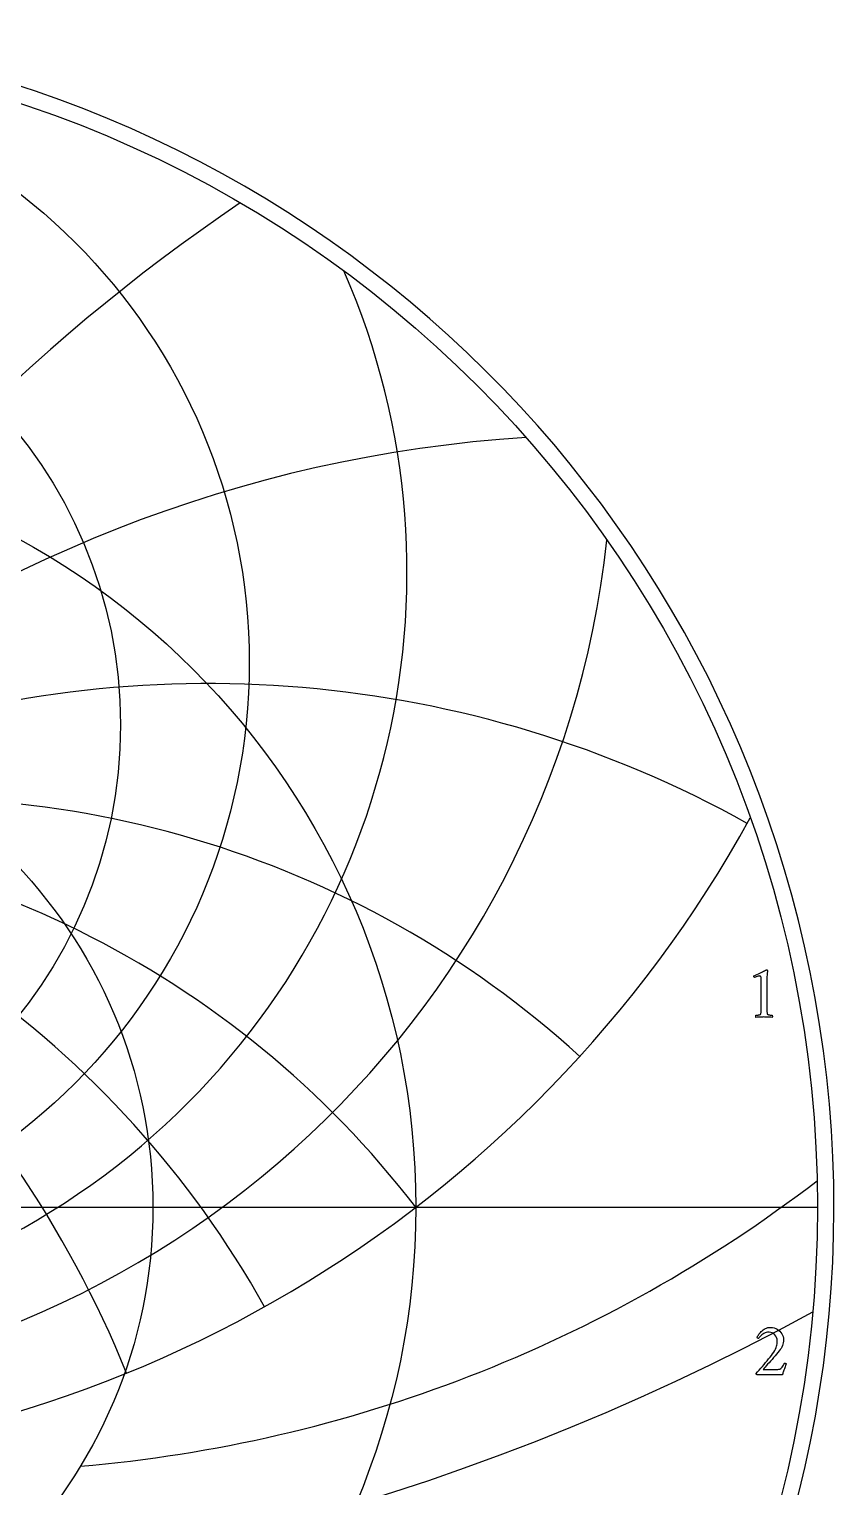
# Model space of a CAD drawing. Header units: millimetres. Extents: x -32.4 to 32.3, y -32.4 to 33.4.
# Drawn here: x 10.27 to 32.35, y -7.67 to 32.32 of the extents above; entities that cross this region are included whole.
import ezdxf

# ---------------------------------------------------------------- set-up
doc = ezdxf.new("R2010")
doc.units = ezdxf.units.MM
for name, color, linetype in [('CUT_OUTER', 1, 'Continuous'), ('ENGRAVE', 7, 'Continuous'), ('ENGRAVE_FINE', 8, 'Continuous'), ('TEXT', 5, 'Continuous')]:
    doc.layers.add(name, color=color, linetype=linetype)

msp = doc.modelspace()

# ---------------------------------------------------------------- linework, layer by layer
at = {"layer": 'CUT_OUTER'}
msp.add_arc((-0.0002, -0.0001), 32.35, 127.26523, 87.73645, dxfattribs=at)
at = {"layer": 'ENGRAVE'}
msp.add_lwpolyline([(-31.9, 0), (31.9, 0)], dxfattribs=at)
for centre, radius in [((0, 0), 31.9), ((0, 14.9413), 16.3099), ((0, 13.2367), 12.781), ((0, 0), 20.8814), ((0, 0), 13.6687)]:
    msp.add_circle(centre, radius, dxfattribs=at)
for centre, radius, start, end in [((0, 17.4239), 20.6379, 156.38511, 23.61489), ((0, 21.1735), 26.2831, 186.26753, 353.73247), ((0, 27.2132), 34.3015, 208.80523, 331.19477), ((0, -16.0229), 26.3204, 37.5, 142.5), ((0, -16.0229), 26.3204, 37.5, 142.5), ((8.4015, 31.355), 38.5973, 274.86999, 307.48796)]:
    msp.add_arc(centre, radius, start, end, dxfattribs=at)
at = {"layer": 'ENGRAVE_FINE'}
for centre, radius, start, end in [((45.5883, -16.0229), 52.6409, 124.11434, 169.60575), ((45.5883, -16.0229), 52.6409, 124.11434, 169.60575), ((26.3204, -16.0229), 37.2227, 93.71916, 163.99261), ((26.3204, -16.0229), 37.2227, 93.71916, 163.99261), ((-15.1961, -16.0229), 30.3922, 22.17703, 119.09303), ((-15.1961, -16.0229), 30.3922, 22.17703, 119.09303), ((15.1961, -16.0229), 30.3922, 60.90697, 157.82297), ((15.1961, -16.0229), 30.3922, 60.90697, 157.82297), ((-7.0525, -16.0229), 27.2489, 29.19913, 132.2722), ((-7.0525, -16.0229), 27.2489, 29.19913, 132.2722), ((7.0525, -16.0229), 27.2489, 47.7278, 150.80087), ((7.0525, -16.0229), 27.2489, 47.7278, 150.80087), ((0, 55.2682), 66.2544, 241.345817, 298.654183)]:
    msp.add_arc(centre, radius, start, end, dxfattribs=at)
at = {"layer": 'TEXT'}
for points in [[(30.355, 5.4513), (30.355, 6.2698), (30.3544, 6.2899), (30.3527, 6.3066), (30.3498, 6.32), (30.3457, 6.3299), (30.3402, 6.3372), (30.333, 6.3424), (30.3241, 6.3455), (30.3136, 6.3465), (30.3006, 6.3455), (30.2845, 6.3426), (30.2654, 6.3378), (30.2431, 6.331), (30.2207, 6.3235), (30.2011, 6.3167), (30.1844, 6.3106), (30.1706, 6.3051), (30.1624, 6.3127), (30.1566, 6.3211), (30.1531, 6.3303), (30.1519, 6.3403), (30.1519, 6.3404), (30.1519, 6.3408), (30.1519, 6.3415), (30.1519, 6.3424), (30.1522, 6.3461), (30.153, 6.3491), (30.1543, 6.3513), (30.1561, 6.3527), (30.1973, 6.3714), (30.2382, 6.3903), (30.2787, 6.4093), (30.3187, 6.4284), (30.3569, 6.4467), (30.3918, 6.4633), (30.4233, 6.4783), (30.4514, 6.4916), (30.4746, 6.5025), (30.4915, 6.5102), (30.5021, 6.5149), (30.5063, 6.5164), (30.5104, 6.5164), (30.5152, 6.5157), (30.5192, 6.5133), (30.5225, 6.5094), (30.5249, 6.504), (30.5269, 6.4981), (30.5286, 6.4926), (30.53, 6.4877), (30.5311, 6.4833), (30.5306, 6.4801), (30.5291, 6.4706), (30.5265, 6.4547), (30.5229, 6.4325), (30.5192, 6.4045), (30.5166, 6.3711), (30.5151, 6.3325), (30.5146, 6.2885), (30.5146, 5.4513), (30.5146, 5.4289), (30.5148, 5.4073), (30.5151, 5.3864), (30.5156, 5.3663), (30.5166, 5.3476), (30.5185, 5.3306), (30.5212, 5.3154), (30.5249, 5.3021), (30.5284, 5.297), (30.5348, 5.2923), (30.544, 5.2877), (30.556, 5.2834), (30.5697, 5.2796), (30.5837, 5.2765), (30.5982, 5.2739), (30.613, 5.2721), (30.6269, 5.2707), (30.6386, 5.2697), (30.6482, 5.2691), (30.6555, 5.2689), (30.6583, 5.264), (30.6604, 5.2575), (30.6619, 5.2495), (30.6627, 5.2399), (30.6627, 5.2303), (30.6614, 5.2223), (30.659, 5.2158), (30.6555, 5.2109), (30.625, 5.2129), (30.5959, 5.2148), (30.5681, 5.2166), (30.5415, 5.2182), (30.5151, 5.2195), (30.4876, 5.2205), (30.4591, 5.2211), (30.4296, 5.2213), (30.4012, 5.2211), (30.3742, 5.2205), (30.3484, 5.2195), (30.3239, 5.2182), (30.2992, 5.2166), (30.2726, 5.2148), (30.2443, 5.2129), (30.2141, 5.2109), (30.2105, 5.2158), (30.2081, 5.2223), (30.2069, 5.2303), (30.2068, 5.2399), (30.2077, 5.2495), (30.2092, 5.2575), (30.2113, 5.264), (30.2141, 5.2689), (30.2214, 5.2691), (30.2309, 5.2697), (30.2426, 5.2707), (30.2566, 5.2721), (30.2714, 5.2739), (30.2858, 5.2765), (30.2999, 5.2796), (30.3136, 5.2834), (30.3255, 5.2877), (30.3343, 5.2923), (30.34, 5.297), (30.3426, 5.3021), (30.3463, 5.3154), (30.3493, 5.3306), (30.3515, 5.3476), (30.3529, 5.3663), (30.3538, 5.3864), (30.3545, 5.4073), (30.3549, 5.4289), (30.355, 5.4513)], [(31.0475, -4.2907), (31.037, -4.3165), (31.0263, -4.3438), (31.0153, -4.3729), (31.004, -4.4037), (30.9928, -4.4347), (30.9822, -4.4646), (30.9721, -4.4932), (30.9625, -4.5208), (30.954, -4.5455), (30.947, -4.5658), (30.9416, -4.5818), (30.9377, -4.5933), (30.2372, -4.5933), (30.2341, -4.5909), (30.2308, -4.5879), (30.2273, -4.5842), (30.2238, -4.5798), (30.2206, -4.5754), (30.2183, -4.5713), (30.217, -4.5676), (30.2165, -4.5643), (30.2593, -4.5161), (30.3025, -4.4669), (30.3463, -4.4166), (30.3906, -4.3653), (30.4346, -4.3137), (30.4776, -4.2623), (30.5196, -4.2111), (30.5605, -4.1602), (30.5995, -4.1105), (30.6356, -4.0628), (30.6689, -4.0172), (30.6994, -3.9737), (30.7277, -3.9295), (30.7504, -3.8882), (30.7676, -3.8497), (30.7791, -3.8141), (30.7869, -3.7795), (30.7924, -3.7442), (30.7957, -3.7081), (30.7968, -3.6711), (30.7928, -3.6214), (30.781, -3.5758), (30.7612, -3.5344), (30.7336, -3.4971), (30.6998, -3.4662), (30.6618, -3.4442), (30.6195, -3.431), (30.573, -3.4266), (30.5338, -3.4288), (30.4973, -3.4354), (30.4634, -3.4464), (30.432, -3.4618), (30.4034, -3.4798), (30.3776, -3.4986), (30.3547, -3.5182), (30.3346, -3.5385), (30.3175, -3.5579), (30.3036, -3.5748), (30.2927, -3.589), (30.2849, -3.6007), (30.2786, -3.5998), (30.2722, -3.5973), (30.2657, -3.5931), (30.259, -3.5872), (30.2531, -3.5809), (30.2489, -3.5756), (30.2464, -3.5711), (30.2455, -3.5675), (30.25, -3.5566), (30.2572, -3.5424), (30.2671, -3.525), (30.2797, -3.5043), (30.2951, -3.4818), (30.3131, -3.4587), (30.3339, -3.4352), (30.3574, -3.4111), (30.3833, -3.3876), (30.4111, -3.366), (30.4408, -3.3462), (30.4725, -3.3282), (30.5061, -3.3132), (30.5416, -3.3025), (30.5791, -3.2961), (30.6185, -3.294), (30.6661, -3.297), (30.7115, -3.3062), (30.7547, -3.3214), (30.7957, -3.3427), (30.8335, -3.3688), (30.8672, -3.3984), (30.8967, -3.4315), (30.9221, -3.4681), (30.9425, -3.507), (30.9571, -3.5473), (30.9658, -3.5889), (30.9688, -3.6318), (30.9668, -3.6746), (30.961, -3.7162), (30.9513, -3.7565), (30.9377, -3.7955), (30.9207, -3.8332), (30.9009, -3.8696), (30.8782, -3.9047), (30.8527, -3.9385), (30.8165, -3.9827), (30.7784, -4.0283), (30.7383, -4.0754), (30.6963, -4.1239), (30.6538, -4.1724), (30.6126, -4.2193), (30.5725, -4.2646), (30.5336, -4.3084), (30.4972, -4.3492), (30.4647, -4.3858), (30.4361, -4.4181), (30.4113, -4.4462), (30.8133, -4.4462), (30.842, -4.4438), (30.868, -4.4366), (30.8912, -4.4246), (30.9118, -4.4078), (30.9306, -4.3861), (30.9488, -4.3594), (30.9664, -4.3276), (30.9833, -4.2907), (30.9862, -4.2853), (30.991, -4.2814), (30.9976, -4.2791), (31.0061, -4.2783), (31.0097, -4.2786), (31.0143, -4.2794), (31.02, -4.2806), (31.0268, -4.2825), (31.0335, -4.2845), (31.0392, -4.2866), (31.0439, -4.2887), (31.0475, -4.2907)]]:
    msp.add_lwpolyline(points, close=True, dxfattribs=at)

doc.saveas('drawing.dxf')
